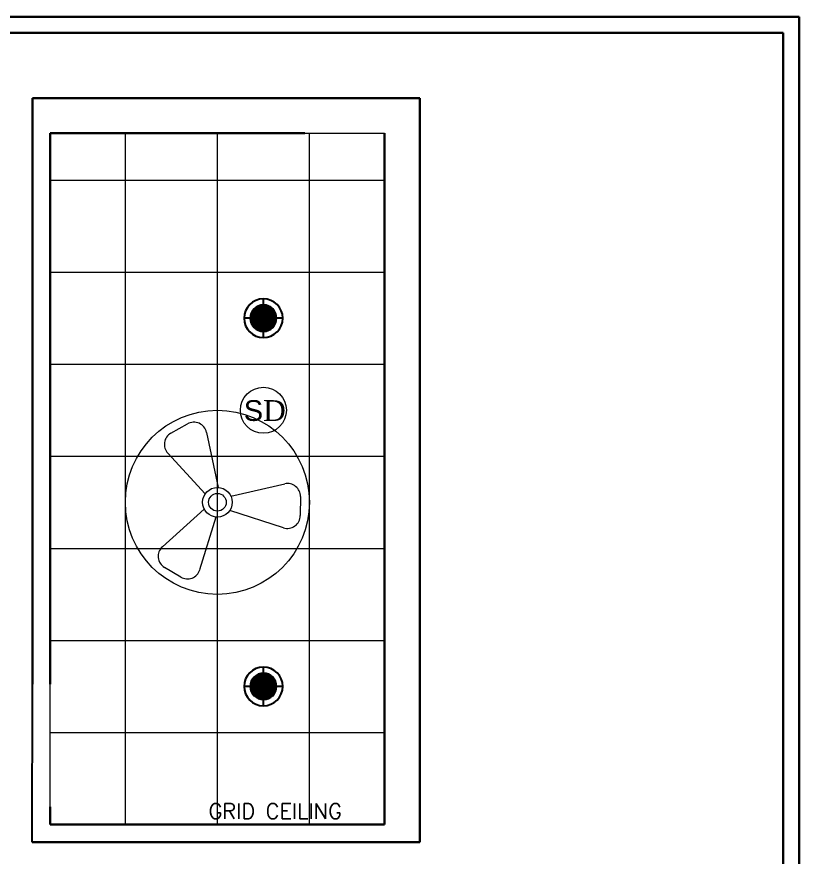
# Model space of a CAD drawing. Header units: millimetres. Extents: x 3552052 to 4144896, y -707811 to -630695.
# Drawn here: x 3700383 to 3705485, y -687639 to -682161 of the extents above; entities that cross this region are included whole.
import ezdxf

# ---------------------------------------------------------------- set-up
doc = ezdxf.new("R2010")
doc.units = ezdxf.units.MM
doc.header["$LTSCALE"] = 6
doc.header["$MEASUREMENT"] = 0
doc.layers.get('0').update_dxf_attribs({"linetype": 'CONTINUOUS', "lineweight": 0})
for name, color, linetype, lineweight in [('ELE-1200MM CEILINGFAN', 6, 'CONTINUOUS', 0), ('ELE-12W LED', 1, 'CONTINUOUS', 0), ('ELE-12W UPS LIGHT', 3, 'CONTINUOUS', 0), ('ELE-4M UPS P.SB', 3, 'CONTINUOUS', 0), ('ELE-SOCKET NMBERING', 7, 'CONTINUOUS', 9), ('FA-BELOW SMOKE DERECTOR', 1, 'CONTINUOUS', 0), ('WALL', 8, 'CONTINUOUS', 0)]:
    doc.layers.add(name, color=color, linetype=linetype, lineweight=lineweight)
doc.styles.add('Annotation', font='tahoma.ttf')
doc.styles.add('PDF Times New Roman', font='times.ttf')

# ---------------------------------------------------------------- blocks, each defined once
blk = doc.blocks.new('2')
at = {"layer": 'ELE-4M UPS P.SB', "color": 251, "linetype": 'ByBlock'}
for p, q in [((3601460.8, -685926.4), (3601460.8, -681421.4)), ((3602060.8, -685926.4), (3602060.8, -681421.4)), ((3602660.8, -685926.4), (3602660.8, -681421.4)), ((3600970.8, -681726.4), (3603150.7, -681726.4)), ((3600970.8, -682326.4), (3603150.7, -682326.4)), ((3600970.8, -682926.4), (3603150.7, -682926.4)), ((3600970.8, -683526.4), (3603150.7, -683526.4)), ((3600970.8, -684126.4), (3603150.7, -684126.4)), ((3600970.8, -684726.4), (3603150.7, -684726.4)), ((3600970.8, -685326.4), (3603150.7, -685326.4))]:
    blk.add_line(p, q, dxfattribs=at)
blk.add_lwpolyline([(3600970.8, -681421.4), (3603150.7, -681421.4), (3603150.7, -685926.4), (3600970.8, -685926.4)], close=True, dxfattribs=at)
blk = doc.blocks.new('QWE')
at = {"layer": 'ELE-12W UPS LIGHT', "lineweight": 25}
h = blk.add_hatch(dxfattribs=at)
h.set_pattern_fill('ANSI31', color=8)
h.set_pattern_definition([(45, (-1135553.9097, 459369.4158), (-2.24506403, 2.24506403), [])])
edge = h.paths.add_edge_path()
edge.add_arc((0, 0), 85.7, 0, 360)
at = {"layer": 'ELE-12W UPS LIGHT', "color": 3, "lineweight": 25}
for p, q in [((0, -126.1), (0, 126.1)), ((-126.1, 0), (126.1, 0))]:
    blk.add_line(p, q, dxfattribs=at)
for radius in [126.1, 85.7]:
    blk.add_circle((0, 0), radius, dxfattribs=at)
blk = doc.blocks.new('18W LED')
at = {"layer": 'ELE-12W LED', "lineweight": 25}
h = blk.add_hatch(dxfattribs=at)
h.set_pattern_fill('ANSI31', color=252)
h.set_pattern_definition([(45, (-1135553.9097, 459369.4158), (-2.24506403, 2.24506403), [])])
edge = h.paths.add_edge_path()
edge.add_arc((0, 0), 85.7, 0, 360)
at = {"layer": 'ELE-12W LED', "color": 1, "lineweight": 25}
for p, q in [((0, -126.1), (0, 126.1)), ((-126.1, 0), (126.1, 0))]:
    blk.add_line(p, q, dxfattribs=at)
for radius in [126.1, 85.7]:
    blk.add_circle((0, 0), radius, dxfattribs=at)
blk = doc.blocks.new('A$C07FB25EA')
at = {"layer": 'ELE-1200MM CEILINGFAN', "color": 3}
for p, q in [((0.26, 2.64), (3.17, 12.07)), ((6.53, 13.37), (9.47, 11.64)), ((9.84, 7.94), (2.36, 1.21)), ((-11.8, 4.55), (-2.22, 1.44)), ((-14.84, -1.03), (-14.81, 2.38)), ((-2.41, -1.1), (-12.04, -3.29)), ((1.96, -12.49), (-0.13, -2.65)), ((2.16, -1.54), (8.87, -8.78)), ((8.31, -12.34), (5.35, -14.02))]:
    blk.add_line(p, q, dxfattribs=at)
at = {"layer": 'ELE-1200MM CEILINGFAN', "color": 5, "ltscale": 10}
blk.add_circle((0, 0), 16.45, dxfattribs=at)
at = {"layer": 'ELE-1200MM CEILINGFAN', "color": 3}
for radius in [2.65, 1.58]:
    blk.add_circle((0, 0), radius, dxfattribs=at)
for centre, start, end in [((5.36, 11.38), 59.5281, 162.5229), ((8.3, 9.66), 311.9493, 59.5281), ((-12.51, 2.36), 71.9493, 179.5281), ((-12.54, -1.05), 179.5281, 282.5229), ((7.18, -10.34), 299.5281, 42.5229), ((4.21, -12.02), 191.9493, 299.5281)]:
    blk.add_arc(centre, 2.3, start, end, dxfattribs=at)
blk = doc.blocks.new('SMOKE DETECTOR')
at = {"layer": 'FA-BELOW SMOKE DERECTOR', "color": 7}
blk.add_circle((931028.7, -118293.9), 166, dxfattribs=at)
at = {"layer": 'FA-BELOW SMOKE DERECTOR', "insert": (930887.1, -118373), "char_height": 150, "attachment_point": 7, "style": 'PDF Times New Roman'}
blk.add_mtext('{\\fArial|b0|i0|c0|p34;S}D', dxfattribs=at)

msp = doc.modelspace()

# ---------------------------------------------------------------- linework, layer by layer
at = {"color": 7, "lineweight": 30}
for points in [[(3705484.9, -682161.4), (3705484.9, -699656.3), (3695484.9, -699656.3), (3695484.9, -682161.4)], [(3705381.2, -682265.1), (3705381.2, -699552.7), (3695588.5, -699552.7), (3695588.5, -682265.1)]]:
    msp.add_lwpolyline(points, close=True, dxfattribs=at)
at = {"layer": 'WALL', "color": 7, "lineweight": 30}
for p, q in [((3700486.2, -682690.7), (3700486.2, -684420.7)), ((3703011.1, -682690.7), (3700486.2, -682690.7)), ((3703011.1, -687540.8), (3703011.1, -682690.7)), ((3702261.1, -682920.7), (3700601.2, -682920.7)), ((3700601.2, -682920.7), (3700601.2, -684535.7)), ((3702781.1, -687425.8), (3702781.1, -682920.7)), ((3703011.1, -682920.7), (3703011.1, -686120.7)), ((3700486.2, -684420.7), (3700486.2, -686510.8)), ((3700601.2, -684535.7), (3700601.2, -686510.8)), ((3700601.2, -687310.8), (3700601.2, -687425.8)), ((3700601.2, -687425.8), (3702781.1, -687425.8)), ((3700483.2, -687540.8), (3703011.1, -687540.8))]:
    msp.add_line(p, q, dxfattribs=at)
at = {"layer": 'WALL', "color": 251, "lineweight": -3}
msp.add_lwpolyline([(3700483.2, -687540.8), (3700486.2, -686510.8)], dxfattribs=at)

# ---------------------------------------------------------------- block references
at = {"layer": 'ELE-1200MM CEILINGFAN', "color": 7, "lineweight": 30, "ltscale": 8, "xscale": 36.47592107175105, "yscale": 36.47592107175105, "zscale": 36.47592107175105, "rotation": 180}
msp.add_blockref('A$C07FB25EA', (3701691.2, -685325.8), dxfattribs=at)
at = {"layer": 'ELE-12W LED', "color": 6, "lineweight": -3, "xscale": -1}
msp.add_blockref('18W LED', (3701991.2, -684125.8), dxfattribs=at)
at = {"layer": 'ELE-12W UPS LIGHT', "lineweight": -3, "xscale": -1}
msp.add_blockref('QWE', (3701991.2, -686525.8), dxfattribs=at)
at = {"layer": 'ELE-4M UPS P.SB', "color": 7, "lineweight": -3}
msp.add_blockref('2', (99630.4, -1499.4), dxfattribs=at)
at = {"layer": 'FA-BELOW SMOKE DERECTOR', "color": 6, "lineweight": -3, "xscale": 0.9035551315104862, "yscale": 0.9035551315104862, "zscale": 0.9035551315104862}
msp.add_blockref('SMOKE DETECTOR', (2860755.4, -577840.8), dxfattribs=at)

# ---------------------------------------------------------------- texts
at = {"layer": 'ELE-SOCKET NMBERING', "color": 0, "lineweight": -3, "insert": (3701633.3, -687288.8), "char_height": 100.004, "width": 2358.602, "attachment_point": 1, "style": 'Annotation'}
msp.add_mtext('{\\Fromans|c0;GRID CEILING }', dxfattribs=at)

doc.saveas('drawing.dxf')
